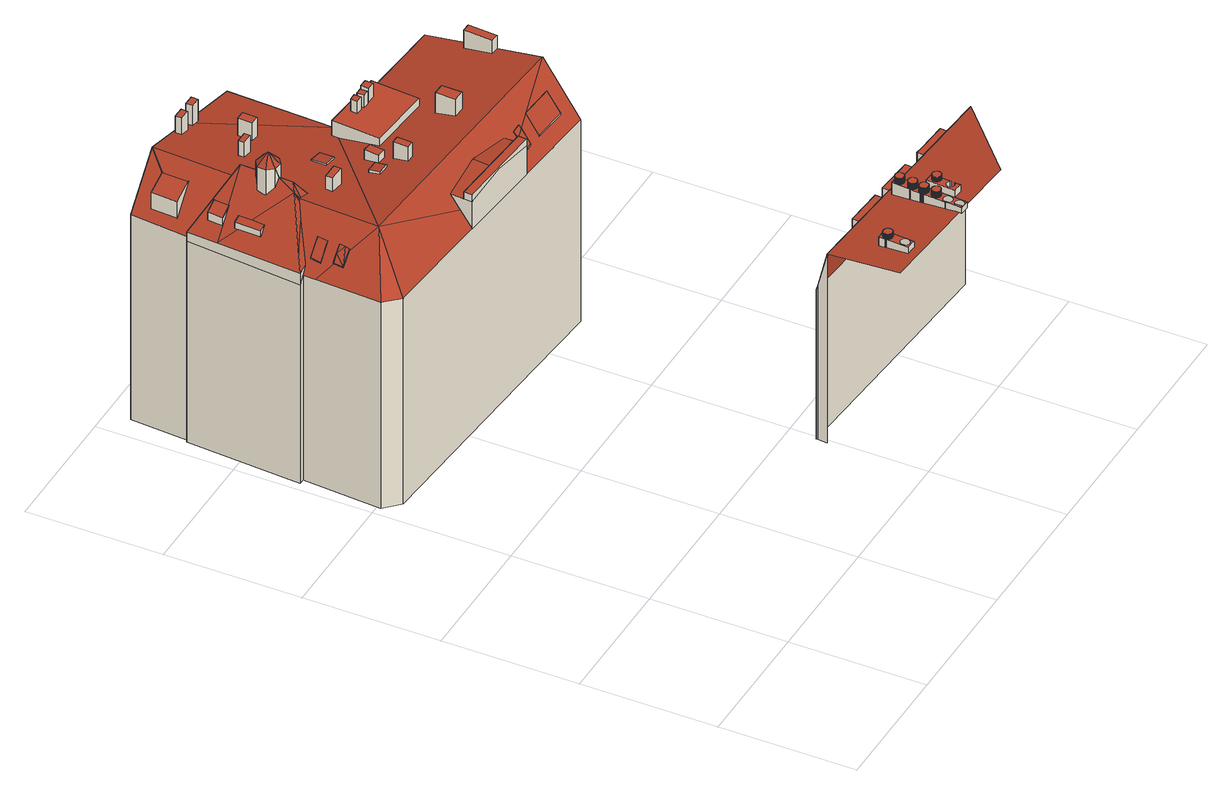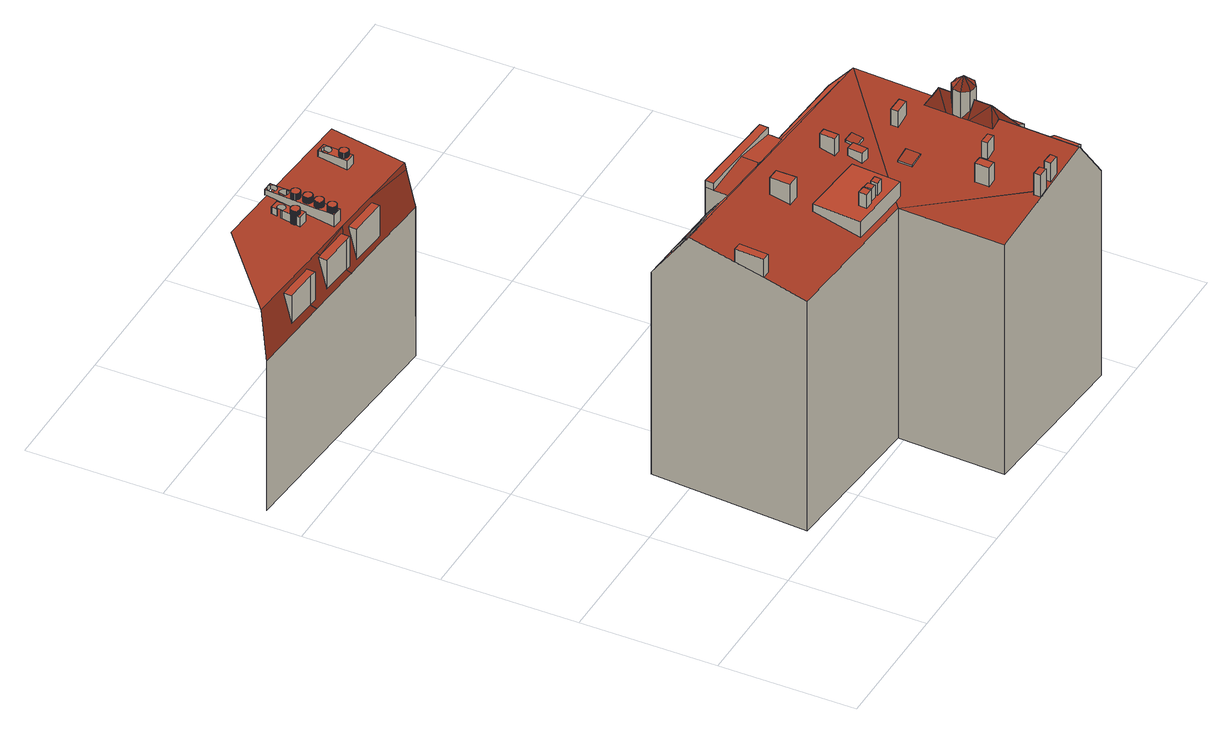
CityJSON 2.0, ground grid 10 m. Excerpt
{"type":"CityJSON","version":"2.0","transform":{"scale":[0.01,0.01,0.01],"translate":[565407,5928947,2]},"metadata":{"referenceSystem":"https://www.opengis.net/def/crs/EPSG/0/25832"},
"CityObjects":{
"building1":{"type":"Building","attributes":{"Grundfläche 2D":"354.424644","Grundhöhe NN":"2.998"},"children":["building1-1","building1-2","building1-3","building1-4","building1-5","building1-6","building1-7","building1-8","building1-9","building1-10","building1-11","building1-12"],"geometry":[{"type":"MultiSurface","lod":"3","boundaries":[[[0,1,2,3,4,5]],[[3,6,7,4]],[[1,8,2]],[[8,9,10,11,12,13,14,6,3,2]],[[15,16,10,9,8,1,17,18,19,20,21,22,23]],[[6,14,13,12,24,25,26,27,28,7]],[[10,16,29]],[[26,25,24,12,11,10,29,16,15,23,22,27],[30,31,30,25]]],"semantics":{"surfaces":[{"type":"WallSurface"},{"type":"RoofSurface"}],"values":[0,0,1,1,1,0,1,1]}}]},
"building1-1":{"type":"BuildingInstallation","parents":["building1"],"geometry":[{"type":"MultiSurface","lod":"3","boundaries":[[[32,33,34,35,36,37,38,39,40,41,42,43,44,45,46,47,48,49,50,51,52,53,54,55,56,57,58,59,60,61,62,63,64,65,66,67,68,69,70,71,72,73,74,75,76,77,78,79,80,81,82,83,84,85,86,87,88,89,90,91,92,93],[94,95,96,97,98,99,100,101,102,103,104,105,106,107,108,109,110,111,112,113,114,115,116,117,118,119,120,121,122,123,124,125,126,127,128,129,130,131,132,133,134,135,136,137,138,139,140,141,142,143,144]],[[145,146,147,58,57,56]],[[147,148,149,60,59,58]],[[60,149,150,47]],[[150,151,48,47]],[[151,152,49,48]],[[152,153,50,49]],[[153,154,155,52,51,50]],[[155,156,157,54,53,52]],[[157,158,145,56,55,54]]],"semantics":{"surfaces":[{"type":"RoofSurface"},{"type":"WallSurface"}],"values":[0,1,1,1,1,1,1,1,1,1]}}]},
"building1-2":{"type":"BuildingInstallation","parents":["building1"],"geometry":[{"type":"MultiSurface","lod":"3","boundaries":[[[159,160,161,162,163,164,165,166,167,168,169,170,171,172,173,174,175,176,177,178,179,180,181,182,183,184,185,186,187,188,189,190,191,192,193,194,195,196,197,198,199,200,201,202,203,204,205,206,207,208]],[[160,159,70,69]],[[161,160,69,68]],[[162,161,68,67]],[[163,162,67,66]],[[164,163,66,65]],[[165,164,65,64]],[[166,165,64,63]],[[167,166,63,62]],[[199,198,81,80]],[[200,199,80,79]],[[201,200,79,78]],[[202,201,78,77]],[[203,202,77,76]],[[204,203,76,75]],[[205,204,75,74]],[[206,205,74,73]],[[207,206,73,72]],[[208,207,72,71]],[[159,208,71,70]],[[168,167,62,61]],[[169,168,61,60]],[[60,47,170,169]],[[171,170,47,46]],[[172,171,46,45]],[[173,172,45,44]],[[174,173,44,43]],[[175,174,43,42]],[[176,175,42,41]],[[177,176,41,40]],[[178,177,40,39]],[[179,178,39,38]],[[180,179,38,37]],[[181,180,37,36]],[[182,181,36,35]],[[183,182,35,34]],[[184,183,34,33]],[[185,184,33,32]],[[186,185,32,93]],[[187,186,93,92]],[[188,187,92,91]],[[189,188,91,90]],[[190,189,90,89]],[[191,190,89,88]],[[192,191,88,87]],[[193,192,87,86]],[[194,193,86,85]],[[195,194,85,84]],[[196,195,84,83]],[[197,196,83,82]],[[198,197,82,81]]],"semantics":{"surfaces":[{"type":"RoofSurface"},{"type":"WallSurface"}],"values":[0,1,1,1,1,1,1,1,1,1,1,1,1,1,1,1,1,1,1,1,1,1,1,1,1,1,1,1,1,1,1,1,1,1,1,1,1,1,1,1,1,1,1,1,1,1,1,1,1,1,1]}}]},
"building1-3":{"type":"BuildingInstallation","parents":["building1"],"geometry":[{"type":"MultiSurface","lod":"3","boundaries":[[[209,210,211,212]],[[209,212,213]],[[214,215,210,209,213]],[[211,210,215]]],"semantics":{"surfaces":[{"type":"RoofSurface"},{"type":"WallSurface"}],"values":[0,1,1,1]}}]},
"building1-4":{"type":"BuildingInstallation","parents":["building1"],"geometry":[{"type":"MultiSurface","lod":"3","boundaries":[[[216,217,218,219,220,221,222,223,224,225,226,227,228,229,230,231,232,233,234,235,236,237,238,239,240,241,242,243,244,245,246,247,248,249,250,251,252,253,254,255,256,257,258,259,260,261,262,263,264,265,266]],[[248,247,267,268]],[[249,248,268,269]],[[250,249,269,270]],[[251,250,270,271]],[[252,251,271,272]],[[253,252,272,273]],[[220,219,274,275]],[[221,220,275,276]],[[222,221,276,277]],[[223,222,277,278]],[[224,223,278,279]],[[225,224,279,280]],[[226,225,280,281]],[[227,226,281,282]],[[266,265,283,284]],[[216,266,284,285]],[[217,216,285,286]],[[218,217,286,287]],[[219,218,287,274]],[[228,227,282,288]],[[229,228,288,289]],[[230,229,289,290]],[[231,230,290,291]],[[232,231,291,292]],[[233,232,292,293]],[[234,233,293,294]],[[235,234,294,295]],[[236,235,295,296]],[[237,236,296,297]],[[238,237,297,298]],[[239,238,298,299]],[[300,241,240,239,299,301]],[[242,241,300,302]],[[243,242,302,303]],[[244,243,303,304]],[[245,244,304,305]],[[246,245,305,306]],[[247,246,306,267]],[[254,253,273,307]],[[255,254,307,308]],[[256,255,308,309]],[[257,256,309,310]],[[258,257,310,311]],[[259,258,311,312]],[[260,259,312,313]],[[261,260,313,314]],[[262,261,314,315]],[[263,262,315,316]],[[264,263,316,317]],[[265,264,317,283]]],"semantics":{"surfaces":[{"type":"RoofSurface"},{"type":"WallSurface"}],"values":[0,1,1,1,1,1,1,1,1,1,1,1,1,1,1,1,1,1,1,1,1,1,1,1,1,1,1,1,1,1,1,1,1,1,1,1,1,1,1,1,1,1,1,1,1,1,1,1,1,1,1]}}]},
"building1-5":{"type":"BuildingInstallation","parents":["building1"],"geometry":[{"type":"MultiSurface","lod":"3","boundaries":[[[318,319,320,321,322,323,324,325,326,327,328,329,330,331,332,333,334,335,336,337,338,339,340,341,342,343,344,345,346,347,348,349,350,351,352,353,354,355,356,357,358,359,360,361,362,363,364,365,366,367,368,369,370,371,372,373,374,375,376,377,378,379,380,381,382,383,384,385,386,387,388,389,390,391,392],[393,394,395,396,397,398,399,400,401,402,403,404,405,406,407,408,409,410,411,412,413,414,415,416,417,418,419,420,421,422,423,424,425,426,427,428,429,430,431,432,433,434,435,436,437,438,439,440,441,442,443,444],[445,446,447,448,449,450,451,452,453,454,455,456,457,458,459,460,461,462,463,464,465,466,467,468,469,470,471,472,473,474,475,476,477,478,479,480,481,482,483,484,485,486,487,488,489,490,491,492,493,494,495,348],[300,301,299,298,297,296,295,294,293,292,291,290,289,288,282,281,280,279,278,277,276,275,274,287,286,285,284,283,317,316,315,314,313,312,311,310,309,308,307,273,272,271,270,269,268,267,306,305,304,303,302],[496,497,498,499,500,501,502,503,504,505,506,507,508,509,510,511,512,513,514,515,516,517,518,519,520,521,522,523,524,525,526,527,528,529,530,531,532,533,534,535,536,537,538,539,540,541,542,543,544,545,546],[547,548,549,550,551,552,553,554,555,556,557,558,559,560,561,562,563,564,565,566,567,568,569,570,571,572,573,574,575,576,577,578,579,580,581,582,583,584,585,586,587,588,589,590,591,592,593,594,595,596,597,598]],[[599,600,601,345,344,343]],[[601,602,346,345]],[[602,603,604,348,347,346]],[[604,605,349,348]],[[605,606,350,349]],[[606,607,608,352,351,350]],[[608,609,353,352]],[[609,610,354,353]],[[611,612,326,325]],[[612,613,327,326]],[[613,614,615,329,328,327]],[[615,616,330,329]],[[616,617,618,619,18,620,335,334,333,332,331,330]],[[621,622,338,337,336,335,620,623]],[[624,625,342,341,340,339,338,622,20,626]],[[599,343,342,625]]],"semantics":{"surfaces":[{"type":"RoofSurface"},{"type":"WallSurface"}],"values":[0,1,1,1,1,1,1,1,1,1,1,1,1,1,1,1,1]}}]},
"building1-6":{"type":"BuildingInstallation","parents":["building1"],"geometry":[{"type":"MultiSurface","lod":"3","boundaries":[[[627,628,629,630,631,632,633,634,635,636,637,638,639,640,641,642,643,644,645,646,647,648,649,650,651,652,653,654,655,656,657,658,659,660,661,662,663,664,665,666,667,668,669,670,671,672,673,674,675,676,677]],[[628,627,362,361]],[[629,628,361,360]],[[674,673,367,366]],[[675,674,366,365]],[[676,675,365,364]],[[677,676,364,363]],[[627,677,363,362]],[[630,629,360,359]],[[631,630,359,358]],[[632,631,358,357]],[[633,632,357,356]],[[634,633,356,355]],[[635,634,355,354]],[[635,354,610,678,636]],[[636,678,679,637]],[[637,679,680,638]],[[638,680,681,639]],[[640,639,681,611,325]],[[641,640,325,324]],[[642,641,324,323]],[[643,642,323,322]],[[644,643,322,321]],[[645,644,321,320]],[[646,645,320,319]],[[647,646,319,318]],[[648,647,318,392]],[[649,648,392,391]],[[650,649,391,390]],[[651,650,390,389]],[[652,651,389,388]],[[653,652,388,387]],[[654,653,387,386]],[[655,654,386,385]],[[656,655,385,384]],[[657,656,384,383]],[[658,657,383,382]],[[659,658,382,381]],[[660,659,381,380]],[[661,660,380,379]],[[662,661,379,378]],[[663,662,378,377]],[[664,663,377,376]],[[665,664,376,375]],[[665,375,374]],[[665,374,666]],[[667,666,374,373]],[[668,667,373,372]],[[669,668,372,371]],[[670,669,371,370]],[[671,670,370,369]],[[672,671,369,368]],[[673,672,368,367]]],"semantics":{"surfaces":[{"type":"RoofSurface"},{"type":"WallSurface"}],"values":[0,1,1,1,1,1,1,1,1,1,1,1,1,1,1,1,1,1,1,1,1,1,1,1,1,1,1,1,1,1,1,1,1,1,1,1,1,1,1,1,1,1,1,1,1,1,1,1,1,1,1,1,1]}}]},
"building1-7":{"type":"BuildingInstallation","parents":["building1"],"geometry":[{"type":"MultiSurface","lod":"3","boundaries":[[[682,683,684,685,686,687,688,689,690,691,692,693,694,695,696,697,698,699,700,701,702,703,704,705,706,707,708,709,710,711,712,713,714,715,716,717,718,719,720,721,722,723,724,725,726,727,728,729,730,731,732]],[[716,715,480,479]],[[717,716,479,478]],[[718,717,478,477]],[[719,718,477,476]],[[720,719,476,475]],[[721,720,475,474]],[[689,688,456,455]],[[690,689,455,454]],[[691,690,454,453]],[[692,691,453,452]],[[693,692,452,451]],[[694,693,451,450]],[[695,694,450,449]],[[696,695,449,448]],[[684,683,461,460]],[[685,684,460,459]],[[686,685,459,458]],[[687,686,458,457]],[[688,687,457,456]],[[446,697,696,448,447]],[[698,697,446,445]],[[699,698,445,348]],[[700,699,348,495]],[[701,700,495,494]],[[702,701,494,493]],[[703,702,493,492]],[[704,703,492,491]],[[705,704,491,490]],[[706,705,490,489]],[[707,706,489,488]],[[708,707,488,487]],[[709,708,487,486]],[[710,709,486,485]],[[711,710,485,484]],[[712,711,484,483]],[[713,712,483,482]],[[714,713,482,481]],[[715,714,481,480]],[[722,721,474,473]],[[723,722,473,472]],[[724,723,472,471]],[[725,724,471,470]],[[726,725,470,469]],[[727,726,469,468]],[[728,727,468,467]],[[729,728,467,466]],[[730,729,466,465]],[[731,730,465,464]],[[732,731,464,463]],[[682,732,463,462]],[[683,682,462,461]]],"semantics":{"surfaces":[{"type":"RoofSurface"},{"type":"WallSurface"}],"values":[0,1,1,1,1,1,1,1,1,1,1,1,1,1,1,1,1,1,1,1,1,1,1,1,1,1,1,1,1,1,1,1,1,1,1,1,1,1,1,1,1,1,1,1,1,1,1,1,1,1,1,1]}}]},
"building1-8":{"type":"BuildingInstallation","parents":["building1"],"geometry":[{"type":"MultiSurface","lod":"3","boundaries":[[[733,734,735,736,737,738,739,740,741,742,743,744,745,746,747,748,749,750,751,752,753,754,755,756,757,758,759,760,761,762,763,764,765,766,767,768,769,770,771,772,773,774,775,776,777,778,779,780,781,782,783]],[[740,739,579,578]],[[741,740,578,577]],[[742,741,577,576]],[[743,742,576,575]],[[744,743,575,574]],[[745,744,574,573]],[[746,745,573,572]],[[747,746,572,571]],[[735,734,584,583]],[[736,735,583,582]],[[737,736,582,581]],[[738,737,581,580]],[[739,738,580,579]],[[748,747,571,570]],[[749,748,570,569]],[[750,749,569,568]],[[751,750,568,567]],[[752,751,567,566]],[[753,752,566,565]],[[754,753,565,564]],[[755,754,564,563]],[[756,755,563,562]],[[757,756,562,561]],[[758,757,561,560]],[[759,758,560,559]],[[760,759,559,558]],[[761,760,558,557]],[[762,761,557,556]],[[763,762,556,555]],[[764,763,555,554]],[[765,764,554,553]],[[766,765,553,552]],[[767,766,552,551]],[[768,767,551,550]],[[769,768,550,549]],[[770,769,549,548]],[[771,770,548,547]],[[772,771,547,598]],[[773,772,598,597]],[[774,773,597,596]],[[596,595,774]],[[775,774,595,594]],[[776,775,594,593]],[[777,776,593,592]],[[778,777,592,591]],[[779,778,591,590]],[[780,779,590,589]],[[781,780,589,588]],[[782,781,588,587]],[[783,782,587,586]],[[733,783,586,585]],[[734,733,585,584]]],"semantics":{"surfaces":[{"type":"RoofSurface"},{"type":"WallSurface"}],"values":[0,1,1,1,1,1,1,1,1,1,1,1,1,1,1,1,1,1,1,1,1,1,1,1,1,1,1,1,1,1,1,1,1,1,1,1,1,1,1,1,1,1,1,1,1,1,1,1,1,1,1,1,1]}}]},
"building1-9":{"type":"BuildingInstallation","parents":["building1"],"geometry":[{"type":"MultiSurface","lod":"3","boundaries":[[[784,785,786,787,788,789,790,791,792,793,794,795,796,797,798,799,800,801,802,803,804,805,806,807,808,809,810,811,812,813,814,815,816,817,818,819,820,821,822,823,824,825,826,827,828,829,830,831,832,833,834,835,836,837,838,839,840,841,842,843,844,845,846,847,848,849,850,851,852,853,854,855,856,857,858,859,860,861,862,863,864,865,866,867,868,869,870,871,872,873,874,875,876,877,878,879,880,881,882,883]],[[884,885,886,830,829,828]],[[886,887,888,832,831,830]],[[888,889,833,832]],[[889,890,834,833]],[[834,890,891,892]],[[893,894,895,878]],[[895,896,897,880,879,878]],[[897,898,881,880]],[[899,900,824,823]],[[900,901,825,824]],[[901,902,826,825]],[[902,903,884,828,827,826]]],"semantics":{"surfaces":[{"type":"RoofSurface"},{"type":"WallSurface"}],"values":[0,1,1,1,1,1,1,1,1,1,1,1,1]}}]},
"building1-10":{"type":"BuildingInstallation","parents":["building1"],"geometry":[{"type":"MultiSurface","lod":"3","boundaries":[[[904,905,906,907,908,909,910,911,912,913,914,915,916,917,918,919,920,921,922,923,924,925,926,927,928,929,930,931,932,933,934,935,936,937,938,939,940,941,942,943,944,945,946,947,948,949,950,951,952,953,954,955,956]],[[905,904,814,813]],[[906,905,813,812]],[[907,906,812,811]],[[908,907,811,810]],[[909,908,810,809]],[[910,909,809,808]],[[911,910,808,807]],[[912,911,807,806]],[[913,912,806,805]],[[953,952,819,818]],[[954,953,818,817]],[[955,954,817,816]],[[956,955,816,815]],[[904,956,815,814]],[[914,913,805,804]],[[915,914,804,803]],[[915,803,802,916]],[[917,916,802,801]],[[918,917,801,800]],[[919,918,800,799]],[[920,919,799,798]],[[921,920,798,797]],[[922,921,797,796]],[[794,924,923,922,796,795]],[[925,924,794,793]],[[926,925,793,792]],[[927,926,792,791]],[[928,927,791,790]],[[929,928,790,789]],[[930,929,789,788]],[[931,930,788,787]],[[932,931,787,786]],[[933,932,786,785]],[[934,933,785,784]],[[935,934,784,883]],[[936,935,883,882]],[[937,936,882,881]],[[957,938,937,881,898]],[[957,958,939,938]],[[958,959,940,939]],[[959,960,941,940]],[[960,961,942,941]],[[961,962,943,942]],[[944,943,962,963]],[[963,964,945,944]],[[964,965,946,945]],[[965,966,947,946]],[[899,823,948,947,966]],[[949,948,823,822]],[[950,949,822,821]],[[951,950,821,820]],[[952,951,820,819]]],"semantics":{"surfaces":[{"type":"RoofSurface"},{"type":"WallSurface"}],"values":[0,1,1,1,1,1,1,1,1,1,1,1,1,1,1,1,1,1,1,1,1,1,1,1,1,1,1,1,1,1,1,1,1,1,1,1,1,1,1,1,1,1,1,1,1,1,1,1,1,1,1,1,1]}}]},
"building1-11":{"type":"BuildingInstallation","parents":["building1"],"geometry":[{"type":"MultiSurface","lod":"3","boundaries":[[[967,968,969,970,971,29]],[[967,972,968]],[[969,968,972,11]],[[970,969,11,973]],[[970,973,971]]],"semantics":{"surfaces":[{"type":"RoofSurface"},{"type":"WallSurface"}],"values":[0,1,1,1,1]}}]},
"building1-12":{"type":"BuildingInstallation","parents":["building1"],"geometry":[{"type":"MultiSurface","lod":"3","boundaries":[[[974,975,976,977,31,978]],[[975,974,979]],[[976,975,979,30]],[[30,980,977,976]],[[31,977,980]]],"semantics":{"surfaces":[{"type":"RoofSurface"},{"type":"WallSurface"}],"values":[0,1,1,1,1]}}]},
"building2":{"type":"Building","attributes":{"Grundfläche 2D":"372.075681","Grundhöhe NN":"2.987"},"children":["building2-1","building2-2","building2-3","building2-4","building2-5","building2-6","building2-7","building2-8","building2-9","building2-10","building2-11","building2-12","building2-13","building2-14","building2-15","building2-16","building2-17","building2-18","building2-19","building2-20","building2-21","building2-22","building2-23"],"geometry":[{"type":"MultiSurface","lod":"3","boundaries":[[[981,982,983,984,985,986,987,988,989,990]],[[991,992,993,994,981,995]],[[981,994,982]],[[996,997,998,999,1000,1001,1002,981,990,989,988,1003,1004]],[[1005,1006,1007,1008,1003,1009,1010,1011]],[[1012,1013,1014,1015,1016,1017,981,1002,1018,1004,1003,1008,1019,1020,1021,1022,1005,1011,1023,1024,1025]],[[1011,1026,1027,1023]],[[1028,1029,1030,1010,1009]],[[1031,1032,1011]],[[1011,1032,1033,1034]],[[1011,1010,1030,1031]],[[1026,1035,1036,1037,1038]],[[1011,1034,1035,1026]],[[1038,1037,1039,1026]],[[1040,1027,1026,1039,1041,1042,1043,1044]],[[1045,1046,1047,1048,1049,1017,1016]],[[1050,995,981]],[[1017,1049,1050,981]],[[1051,1052,1053,1054,1055,1056,1057]],[[1058,1059,1060,1054,1053,1061,1062]],[[1063,1064,1065,1066,1067,1068],[1069,1070,1071,1072,1073],[1074,1075,1076,1077],[1078,1079,1080,1081,1082,1083,1084]],[[1085,1086,1087,1088,1089,1090,1091,1092,1093,1094,1095,1096,1097,1098]],[[1097,1099,1100,1101,1102]],[[1100,1103,1104,1105,1097,1102,1101]],[[993,991,995,1050,1049,1048,1042,1041,1039,1037,1036,1034,1033,1032,1092,1091,1106,1098,1097,1105,1104,1103,1107,982]],[[993,1108,991]],[[1036,1035,1034]],[[1109,1110,1111,1112,1113,1093,1114]],[[1062,1061,1052,1051,1110,1109,1114,1093,1092,1115]],[[1116,1117,1115,1092]],[[982,994,993]],[[1118,987,986,985,984,983,982,1107,1119,1120],[1121,1122,1123,1107]],[[1121,1107,1123,1122]],[[1029,1028,1124,1125,1126,1127,1128,1129,1092,1032,1031,1030]],[[1129,1128,1127,1130,1092]],[[1116,1092,1130]],[[988,1131,1124,1009,1003]],[[1124,1028,1009]],[[992,991,1108]],[[993,992,1108]],[[1118,1131,988,987]],[[1051,1057,1056,1132,1112,1111,1110]],[[1061,1053,1052]],[[1058,1062,1115,1117,1133,1059]],[[1132,1134,1133,1117,1135,1112]],[[1091,1090,1067,1066,1106]],[[1090,1089,1068,1067]],[[1087,1063,1068,1089,1088]],[[1064,1063,1087,1086,1085,1098,1106,1066,1065]],[[1096,1095,1094,1093,1113,1136,1137]],[[1097,1096,1137,1138]],[[1099,1097,1138,1139]],[[1140,1141,1119,1107,1103,1100,1099,1139,1142]],[[1143,1118,1120,1119,1141,1144]],[[1131,1118,1143,1145]],[[1124,1131,1145,1146]],[[1125,1124,1146,1147]],[[1130,1127,1126,1125,1147,1148]],[[1116,1130,1148,1149]],[[1136,1113,1112,1135,1117,1116,1149,1150]],[[1143,1144,1141,1140,1142,1139,1138,1137,1136,1150,1149,1148,1147,1146,1145]]],"semantics":{"surfaces":[{"type":"RoofSurface"},{"type":"WallSurface"},{"type":"GroundSurface"}],"values":[0,0,0,0,0,0,0,0,0,0,0,0,0,0,0,0,0,0,0,0,0,0,0,0,0,0,0,0,0,0,0,0,0,0,0,0,1,1,1,1,1,1,1,1,1,1,1,1,1,1,1,1,1,1,1,1,1,1,1,1,2]}}]},
"building2-1":{"type":"BuildingInstallation","parents":["building2"],"geometry":[{"type":"MultiSurface","lod":"3","boundaries":[[[1151,1152,1153,1154]],[[1154,1153,1155,1156]],[[1151,1154,1156,1157]],[[1152,1151,1157,1158]],[[1153,1152,1158,1155]]],"semantics":{"surfaces":[{"type":"RoofSurface"},{"type":"WallSurface"}],"values":[0,1,1,1,1]}}]},
"building2-2":{"type":"BuildingInstallation","parents":["building2"],"geometry":[{"type":"MultiSurface","lod":"3","boundaries":[[[1018,1002,1001,1000,999,1159,1160]],[[999,998,1159]],[[996,1160,1159,998,997]],[[996,1004,1160]],[[1004,1018,1160]]],"semantics":{"surfaces":[{"type":"RoofSurface"},{"type":"WallSurface"}],"values":[0,1,1,1,1]}}]},
"building2-3":{"type":"BuildingInstallation","parents":["building2"],"geometry":[{"type":"MultiSurface","lod":"3","boundaries":[[[1161,1162,1163,1164,1165]],[[1166,1167,1162,1161,1165]],[[1164,1163,1168,1169,1165]],[[1170,1171,1172,1165,1169,1168]],[[1171,1173,1165,1172]],[[1173,1174,1175,1165]],[[1176,1177,1178,1165,1175,1174]],[[1178,1177,1179,1180,1167,1166,1165]],[[1025,1163,1162,1013,1012]],[[1168,1163,1025,1024]],[[1168,1024,1023]],[[1168,1023,1027]],[[1171,1170,1168,1027,1040]],[[1043,1173,1171,1040,1044]],[[1181,1174,1173,1043,1042]],[[1047,1177,1176,1174,1181,1048]],[[1045,1016,1015,1014,1167,1180,1179,1177,1047,1046]],[[1162,1167,1014,1013]]],"semantics":{"surfaces":[{"type":"RoofSurface"},{"type":"WallSurface"}],"values":[0,0,0,0,0,0,0,0,1,1,1,1,1,1,1,1,1,1]}}]},
"building2-4":{"type":"BuildingInstallation","parents":["building2"],"geometry":[{"type":"MultiSurface","lod":"3","boundaries":[[[1182,1183,1184,1185]],[[1186,1182,1187]],[[1188,1182,1186]],[[1183,1182,1188]],[[1189,1190,1183,1188,1191]],[[1192,1193,1187,1182,1185,1184,1194,1195]],[[1196,1189,1191,1188,1197,1129]],[[1198,1194,1184,1183,1190,1189,1196,1199]],[[1197,1188,1186,1187,1193,1128]]],"semantics":{"surfaces":[{"type":"RoofSurface"},{"type":"WallSurface"}],"values":[0,0,0,0,0,1,1,1,1]}}]},
"building2-5":{"type":"BuildingInstallation","parents":["building2"],"geometry":[{"type":"MultiSurface","lod":"3","boundaries":[[[1200,1201,1202,1203]],[[1203,1202,1204,1205]],[[1200,1203,1205,1206]],[[1201,1200,1206,1207]],[[1202,1201,1207,1204]]],"semantics":{"surfaces":[{"type":"RoofSurface"},{"type":"WallSurface"}],"values":[0,1,1,1,1]}}]},
"building2-6":{"type":"BuildingInstallation","parents":["building2"],"geometry":[{"type":"MultiSurface","lod":"3","boundaries":[[[1208,1209,1210,1211,1212,1213]],[[1214,1215,1216]],[[1208,1214,1209]],[[1214,1216,1209]],[[1211,1210,1217,1218]],[[1213,1212,1211,1218,1122]],[[1121,1216,1215]],[[1121,1123,1209,1216]],[[1210,1209,1123,1217]]],"semantics":{"surfaces":[{"type":"RoofSurface"},{"type":"WallSurface"}],"values":[0,0,0,0,1,1,1,1,1]}}]},
"building2-7":{"type":"BuildingInstallation","parents":["building2"],"geometry":[{"type":"MultiSurface","lod":"3","boundaries":[[[1022,1021,1219,1220,1006,1005]],[[1007,1220,1219,1019,1008]],[[1007,1006,1220]],[[1219,1021,1020,1019]]],"semantics":{"surfaces":[{"type":"RoofSurface"},{"type":"WallSurface"}],"values":[0,1,1,1]}}]},
"building2-8":{"type":"BuildingInstallation","parents":["building2"],"geometry":[{"type":"MultiSurface","lod":"3","boundaries":[[[1221,1222,1223,1224]],[[1224,1223,1225,1226]],[[1221,1224,1226,1227]],[[1222,1221,1227,1228]],[[1223,1222,1228,1225]]],"semantics":{"surfaces":[{"type":"RoofSurface"},{"type":"WallSurface"}],"values":[0,1,1,1,1]}}]},
"building2-9":{"type":"BuildingInstallation","parents":["building2"],"geometry":[{"type":"MultiSurface","lod":"3","boundaries":[[[1229,1230,1231,1232]],[[1233,1234,1230,1229]],[[1234,1235,1231,1230]],[[1236,1232,1231,1235]],[[1236,1233,1229,1232]]],"semantics":{"surfaces":[{"type":"RoofSurface"},{"type":"WallSurface"}],"values":[0,1,1,1,1]}}]},
"building2-10":{"type":"BuildingInstallation","parents":["building2"],"geometry":[{"type":"MultiSurface","lod":"3","boundaries":[[[1237,1238,1239,1240]],[[1240,1239,1241,1242]],[[1237,1240,1242,1243]],[[1238,1237,1243,1244]],[[1239,1238,1244,1241]]],"semantics":{"surfaces":[{"type":"RoofSurface"},{"type":"WallSurface"}],"values":[0,1,1,1,1]}}]},
"building2-11":{"type":"BuildingInstallation","parents":["building2"],"geometry":[{"type":"MultiSurface","lod":"3","boundaries":[[[1245,1246,1247,1248]],[[1248,1247,1249,1250]],[[1245,1248,1250,1251]],[[1246,1245,1251,1252]],[[1247,1246,1252,1249]]],"semantics":{"surfaces":[{"type":"RoofSurface"},{"type":"WallSurface"}],"values":[0,1,1,1,1]}}]},
"building2-12":{"type":"BuildingInstallation","parents":["building2"],"geometry":[{"type":"MultiSurface","lod":"3","boundaries":[[[1253,1254,1255,1256,1257,1258,1259]],[[1078,1084,1257,1256,1255,1254,1080,1079]],[[1258,1257,1084,1083]],[[1259,1258,1083,1082]],[[1253,1259,1082,1081]],[[1254,1253,1081,1080]]],"semantics":{"surfaces":[{"type":"RoofSurface"},{"type":"WallSurface"}],"values":[0,1,1,1,1,1]}}]},
"building2-13":{"type":"BuildingInstallation","parents":["building2"],"geometry":[{"type":"MultiSurface","lod":"3","boundaries":[[[1260,1261,1262,1263]],[[1132,1056,1260,1263]],[[1054,1060,1059,1261,1260,1056,1055]],[[1059,1133,1262,1261]],[[1262,1133,1134,1132,1263]]],"semantics":{"surfaces":[{"type":"RoofSurface"},{"type":"WallSurface"}],"values":[0,1,1,1,1]}}]},
"building2-14":{"type":"BuildingInstallation","parents":["building2"],"geometry":[{"type":"MultiSurface","lod":"3","boundaries":[[[1264,1265,1266,1267,1268,1269,1270,1271,1272]],[[1268,1267,1273,1274]],[[1104,1275,1271,1270,1269,1268,1274,1101]],[[1272,1271,1275,1276]],[[1105,1102,1273,1267,1266,1265,1264,1272,1276,1277]]],"semantics":{"surfaces":[{"type":"RoofSurface"},{"type":"WallSurface"}],"values":[0,1,1,1,1]}}]},
"building2-15":{"type":"BuildingInstallation","parents":["building2"],"geometry":[{"type":"MultiSurface","lod":"3","boundaries":[[[1278,1279,1280,1281]],[[1281,1280,1282,1283]],[[1278,1281,1283,1284]],[[1279,1278,1284,1285]],[[1280,1279,1285,1282]]],"semantics":{"surfaces":[{"type":"RoofSurface"},{"type":"WallSurface"}],"values":[0,1,1,1,1]}}]},
"building2-16":{"type":"BuildingInstallation","parents":["building2"],"geometry":[{"type":"MultiSurface","lod":"3","boundaries":[[[1286,1287,1288,1289,1290]],[[1291,1292,1293,1288,1287,1286]],[[1289,1288,1293,1294]],[[1294,1295,1290,1289]],[[1286,1290,1295,1291]]],"semantics":{"surfaces":[{"type":"RoofSurface"},{"type":"WallSurface"}],"values":[0,1,1,1,1]}}]},
"building2-17":{"type":"BuildingInstallation","parents":["building2"],"geometry":[{"type":"MultiSurface","lod":"3","boundaries":[[[1296,1297,1298,1299]],[[1299,1298,1300,1301]],[[1301,1302,1296,1299]],[[1297,1296,1302,1303]],[[1298,1297,1303,1300]]],"semantics":{"surfaces":[{"type":"RoofSurface"},{"type":"WallSurface"}],"values":[0,1,1,1,1]}}]},
"building2-18":{"type":"BuildingInstallation","parents":["building2"],"geometry":[{"type":"MultiSurface","lod":"3","boundaries":[[[1304,1305,1306,1307,1308]],[[1071,1306,1305,1304,1073,1072]],[[1307,1306,1071,1070]],[[1308,1307,1070,1069]],[[1304,1308,1069,1073]]],"semantics":{"surfaces":[{"type":"RoofSurface"},{"type":"WallSurface"}],"values":[0,1,1,1,1]}}]},
"building2-19":{"type":"BuildingInstallation","parents":["building2"],"geometry":[{"type":"MultiSurface","lod":"3","boundaries":[[[1309,1310,1311,1312]],[[1312,1311,1313,1314]],[[1309,1312,1314,1315]],[[1310,1309,1315,1316]],[[1311,1310,1316,1313]]],"semantics":{"surfaces":[{"type":"RoofSurface"},{"type":"WallSurface"}],"values":[0,1,1,1,1]}}]},
"building2-20":{"type":"BuildingInstallation","parents":["building2"],"geometry":[{"type":"MultiSurface","lod":"3","boundaries":[[[1317,1318,1319,1320]],[[1319,1318,1321,1322]],[[1317,1320,1323,1324]],[[1320,1319,1322,1323]],[[1318,1317,1324,1321]]],"semantics":{"surfaces":[{"type":"RoofSurface"},{"type":"WallSurface"}],"values":[0,1,1,1,1]}}]},
"building2-21":{"type":"BuildingInstallation","parents":["building2"],"geometry":[{"type":"MultiSurface","lod":"3","boundaries":[[[1325,1326,1327,1328]],[[1329,1325,1328,1330]],[[1331,1332,1327,1326]],[[1333,1114,1331,1326,1325,1329]],[[1329,1330,1334,1333]],[[1332,1109,1334,1330,1328,1327]]],"semantics":{"surfaces":[{"type":"RoofSurface"},{"type":"WallSurface"}],"values":[0,0,1,1,1,1]}}]},
"building2-22":{"type":"BuildingInstallation","parents":["building2"],"geometry":[{"type":"MultiSurface","lod":"3","boundaries":[[[1335,1336,1337,1338]],[[1336,1335,1076,1075]],[[1337,1336,1075,1074]],[[1338,1337,1074,1077]],[[1335,1338,1077,1076]]],"semantics":{"surfaces":[{"type":"RoofSurface"},{"type":"WallSurface"}],"values":[0,1,1,1,1]}}]},
"building2-23":{"type":"BuildingInstallation","parents":["building2"],"geometry":[{"type":"MultiSurface","lod":"3","boundaries":[[[1339,1340,1341,1342]],[[1095,1343,1342,1341]],[[1339,1342,1343,1344]],[[1344,1094,1340,1339]],[[1094,1095,1341,1340]]],"semantics":{"surfaces":[{"type":"RoofSurface"},{"type":"WallSurface"}],"values":[0,1,1,1,1]}}]}
},
"vertices":[
[1977,718,100],[1977,718,1642],[1978,729,1594],[1982,786,1367],[1982,786,100],[1978,729,100],[1983,799,1315],[1983,799,100],[2407,687,1642],[2698,666,1642],[2749,662,1642],[2835,729,1367],[2790,746,1315],[2704,751,1315],[2413,770,1315],[3216,629,1642],[3073,639,1642],[1942,175,1702],[2680,122,1702],[2707,120,1702],[2753,117,1702],[3198,86,1702],[3771,589,1642],[3509,608,1642],[3079,726,1315],[3222,717,1315],[3516,698,1315],[3863,675,1315],[3863,675,100],[3045,650,1610],[3278,696,1378],[3217,638,1610],
[2210,362,1744],[2206,361,1744],[2202,360,1744],[2198,360,1744],[2194,361,1744],[2190,362,1744],[2186,363,1744],[2183,365,1744],[2180,368,1744],[2177,371,1744],[2174,374,1744],[2172,377,1744],[2170,381,1744],[2169,385,1744],[2168,389,1744],[2168,393,1744],[2168,392,1744],[2166,389,1744],[2155,225,1744],[2214,221,1744],[2230,220,1744],[2240,380,1744],[2244,439,1744],[2228,441,1744],[2170,444,1744],[2168,423,1744],[2167,401,1744],[2167,400,1744],[2168,397,1744],[2169,401,1744],[2170,404,1744],[2172,408,1744],[2174,412,1744],[2177,415,1744],[2180,417,1744],[2183,420,1744],[2187,422,1744],[2190,423,1744],[2194,424,1744],[2198,425,1744],[2202,425,1744],[2206,424,1744],[2210,423,1744],[2214,421,1744],[2218,419,1744],[2221,417,1744],[2224,414,1744],[2226,411,1744],[2229,408,1744],[2230,404,1744],[2231,400,1744],[2232,396,1744],[2232,392,1744],[2232,388,1744],[2231,384,1744],[2230,380,1744],[2228,377,1744],[2226,373,1744],[2223,370,1744],[2220,367,1744],[2217,365,1744],[2214,363,1744],[2218,292,1744],[2221,289,1744],[2224,286,1744],[2226,283,1744],[2228,279,1744],[2229,275,1744],[2229,271,1744],[2230,267,1744],[2229,263,1744],[2229,259,1744],[2227,255,1744],[2226,251,1744],[2223,248,1744],[2221,245,1744],[2218,242,1744],[2215,240,1744],[2211,238,1744],[2207,237,1744],[2203,236,1744],[2199,235,1744],[2195,235,1744],[2191,236,1744],[2187,237,1744],[2183,238,1744],[2180,240,1744],[2177,242,1744],[2174,245,1744],[2171,249,1744],[2169,252,1744],[2167,256,1744],[2166,259,1744],[2166,263,1744],[2165,267,1744],[2166,271,1744],[2166,275,1744],[2168,279,1744],[2169,283,1744],[2172,286,1744],[2174,289,1744],[2177,292,1744],[2180,295,1744],[2184,296,1744],[2188,298,1744],[2192,299,1744],[2194,299,1744],[2196,299,1744],[2200,299,1744],[2204,299,1744],[2208,298,1744],[2211,296,1744],[2215,294,1744],[2170,444,1671],[2168,423,1674],[2167,401,1676],[2167,400,1676],[2168,397,1676],[2168,393,1677],[2168,392,1677],[2166,389,1677],[2155,225,1695],[2214,221,1695],[2230,220,1695],[2240,380,1678],[2244,439,1671],[2228,441,1671],
[2194,424,1785],[2190,423,1785],[2187,422,1785],[2183,420,1785],[2180,417,1785],[2177,415,1785],[2174,412,1785],[2172,408,1785],[2170,404,1785],[2169,401,1785],[2168,397,1785],[2168,393,1785],[2168,389,1785],[2169,385,1785],[2170,381,1785],[2172,377,1785],[2174,374,1785],[2177,371,1785],[2179,368,1785],[2183,365,1785],[2186,363,1785],[2190,362,1785],[2194,361,1785],[2198,360,1785],[2202,360,1785],[2206,361,1785],[2210,362,1785],[2214,363,1785],[2217,365,1785],[2220,367,1785],[2223,370,1785],[2226,373,1785],[2228,377,1785],[2230,380,1785],[2231,384,1785],[2232,388,1785],[2232,392,1785],[2232,396,1785],[2231,400,1785],[2230,404,1785],[2229,408,1785],[2226,411,1785],[2224,414,1785],[2221,417,1785],[2218,419,1785],[2214,421,1785],[2210,423,1785],[2206,424,1785],[2202,425,1785],[2198,425,1785],
[2703,738,1610],[2412,759,1610],[2407,695,1610],[2699,675,1610],[2703,738,1367],[2453,756,1362],[2412,759,1361],
[2736,343,1792],[2732,343,1792],[2728,343,1792],[2723,343,1792],[2720,342,1792],[2716,340,1792],[2712,338,1792],[2709,336,1792],[2706,333,1792],[2703,330,1792],[2701,327,1792],[2699,323,1792],[2698,319,1792],[2697,315,1792],[2697,311,1792],[2697,307,1792],[2698,303,1792],[2699,299,1792],[2701,296,1792],[2703,292,1792],[2706,289,1792],[2709,286,1792],[2712,284,1792],[2715,282,1792],[2717,281,1792],[2719,280,1792],[2723,279,1792],[2727,279,1792],[2731,279,1792],[2735,279,1792],[2739,280,1792],[2743,282,1792],[2746,284,1792],[2750,286,1792],[2753,289,1792],[2755,292,1792],[2757,295,1792],[2759,299,1792],[2760,303,1792],[2761,307,1792],[2761,311,1792],[2761,315,1792],[2761,319,1792],[2759,323,1792],[2758,326,1792],[2756,330,1792],[2753,333,1792],[2750,336,1792],[2747,338,1792],[2743,340,1792],[2740,342,1792],[2743,282,1744],[2746,284,1744],[2750,286,1744],[2753,289,1744],[2755,292,1744],[2757,295,1744],[2759,299,1744],[2723,343,1744],[2720,342,1744],[2716,340,1744],[2712,338,1744],[2709,336,1744],[2706,333,1744],[2703,330,1744],[2701,327,1744],[2699,323,1744],[2743,340,1744],[2740,342,1744],[2736,343,1744],[2732,343,1744],[2728,343,1744],[2698,319,1744],[2697,315,1744],[2697,311,1744],[2697,307,1744],[2698,303,1744],[2699,299,1744],[2701,296,1744],[2703,292,1744],[2706,289,1744],[2709,286,1744],[2712,284,1744],[2715,282,1744],[2719,280,1744],[2717,281,1744],[2723,279,1744],[2727,279,1744],[2731,279,1744],[2735,279,1744],[2739,280,1744],[2760,303,1744],[2761,307,1744],[2761,311,1744],[2761,315,1744],[2761,319,1744],[2759,323,1744],[2758,326,1744],[2756,330,1744],[2753,333,1744],[2750,336,1744],[2747,338,1744],
[2716,371,1744],[2712,373,1744],[2709,376,1744],[2706,379,1744],[2703,382,1744],[2701,385,1744],[2699,389,1744],[2698,393,1744],[2698,391,1744],[2697,389,1744],[2697,376,1744],[2687,228,1744],[2687,227,1744],[2686,224,1744],[2685,205,1744],[2682,153,1744],[2680,122,1744],[2679,104,1744],[2685,103,1744],[2736,100,1744],[2752,99,1744],[2753,117,1744],[2777,482,1744],[2784,581,1744],[2786,620,1744],[2713,625,1744],[2706,518,1744],[2704,495,1744],[2704,491,1744],[2705,489,1744],[2706,487,1744],[2705,484,1744],[2704,483,1744],[2702,459,1744],[2699,416,1744],[2699,415,1744],[2700,412,1744],[2702,416,1744],[2704,420,1744],[2706,423,1744],[2709,425,1744],[2712,428,1744],[2716,430,1744],[2720,431,1744],[2724,432,1744],[2728,433,1744],[2732,433,1744],[2736,432,1744],[2740,431,1744],[2744,429,1744],[2747,427,1744],[2750,425,1744],[2753,422,1744],[2756,419,1744],[2758,416,1744],[2760,412,1744],[2761,409,1744],[2761,408,1744],[2761,404,1744],[2762,400,1744],[2761,396,1744],[2761,392,1744],[2759,388,1744],[2758,385,1744],[2756,381,1744],[2753,378,1744],[2750,375,1744],[2747,373,1744],[2743,371,1744],[2739,370,1744],[2735,369,1744],[2731,368,1744],[2727,368,1744],[2723,369,1744],[2719,370,1744],[2728,255,1744],[2732,254,1744],[2735,252,1744],[2739,250,1744],[2742,248,1744],[2745,245,1744],[2748,242,1744],[2750,238,1744],[2752,235,1744],[2753,231,1744],[2754,227,1744],[2754,223,1744],[2754,219,1744],[2753,215,1744],[2751,211,1744],[2750,207,1744],[2747,204,1744],[2745,201,1744],[2742,198,1744],[2739,196,1744],[2735,194,1744],[2731,192,1744],[2727,191,1744],[2723,191,1744],[2719,191,1744],[2715,192,1744],[2711,193,1744],[2709,193,1744],[2708,194,1744],[2704,196,1744],[2701,199,1744],[2698,201,1744],[2695,204,1744],[2693,208,1744],[2692,212,1744],[2690,215,1744],[2690,219,1744],[2689,223,1744],[2690,227,1744],[2690,231,1744],[2692,235,1744],[2694,239,1744],[2696,242,1744],[2698,245,1744],[2701,248,1744],[2705,250,1744],[2708,252,1744],[2712,254,1744],[2713,254,1744],[2716,255,1744],[2720,255,1744],[2724,255,1744],[2706,491,1744],[2707,494,1744],[2707,495,1744],[2708,499,1744],[2710,502,1744],[2712,506,1744],[2715,509,1744],[2718,511,1744],[2721,514,1744],[2725,516,1744],[2728,517,1744],[2732,518,1744],[2736,519,1744],[2740,519,1744],[2744,518,1744],[2748,517,1744],[2752,516,1744],[2756,513,1744],[2759,511,1744],[2762,508,1744],[2764,505,1744],[2766,502,1744],[2768,498,1744],[2769,494,1744],[2770,490,1744],[2770,487,1744],[2770,486,1744],[2770,482,1744],[2769,478,1744],[2768,474,1744],[2766,471,1744],[2764,467,1744],[2761,464,1744],[2758,462,1744],[2755,459,1744],[2752,457,1744],[2748,456,1744],[2744,455,1744],[2740,454,1744],[2736,454,1744],[2732,455,1744],[2728,456,1744],[2724,457,1744],[2721,459,1744],[2717,462,1744],[2714,465,1744],[2712,468,1744],[2710,471,1744],[2708,475,1744],[2707,479,1744],[2706,483,1744],[2703,166,1744],[2707,168,1744],[2708,168,1744],[2711,169,1744],[2715,169,1744],[2719,169,1744],[2723,169,1744],[2727,168,1744],[2731,166,1744],[2734,164,1744],[2737,162,1744],[2740,159,1744],[2743,156,1744],[2745,152,1744],[2747,149,1744],[2748,145,1744],[2749,141,1744],[2749,137,1744],[2749,133,1744],[2748,129,1744],[2746,125,1744],[2745,121,1744],[2743,118,1744],[2740,115,1744],[2737,112,1744],[2734,110,1744],[2730,108,1744],[2726,106,1744],[2722,105,1744],[2718,105,1744],[2714,105,1744],[2710,105,1744],[2706,107,1744],[2703,108,1744],[2699,110,1744],[2696,112,1744],[2693,115,1744],[2691,118,1744],[2688,122,1744],[2687,125,1744],[2685,129,1744],[2685,133,1744],[2684,137,1744],[2685,141,1744],[2686,145,1744],[2687,149,1744],[2689,153,1744],[2691,156,1744],[2693,159,1744],[2696,162,1744],[2700,164,1744],[2773,566,1744],[2770,563,1744],[2768,560,1744],[2764,558,1744],[2761,556,1744],[2757,554,1744],[2753,554,1744],[2749,553,1744],[2745,553,1744],[2741,554,1744],[2737,555,1744],[2734,556,1744],[2733,556,1744],[2730,558,1744],[2727,561,1744],[2724,563,1744],[2721,567,1744],[2719,570,1744],[2717,574,1744],[2716,578,1744],[2715,581,1744],[2715,586,1744],[2715,589,1744],[2716,593,1744],[2717,597,1744],[2719,601,1744],[2721,604,1744],[2724,607,1744],[2727,610,1744],[2730,612,1744],[2734,614,1744],[2738,616,1744],[2741,617,1744],[2745,617,1744],[2749,617,1744],[2754,617,1744],[2757,616,1744],[2761,614,1744],[2765,612,1744],[2768,610,1744],[2771,607,1744],[2773,604,1744],[2776,600,1744],[2777,597,1744],[2779,593,1744],[2779,589,1744],[2779,585,1744],[2779,581,1744],[2778,577,1744],[2778,576,1744],[2777,573,1744],[2775,570,1744],[2713,625,1647],[2706,518,1659],[2704,495,1661],[2704,491,1662],[2705,489,1662],[2706,487,1662],[2705,484,1662],[2704,483,1663],[2702,459,1665],[2699,416,1670],[2699,415,1670],[2700,412,1670],[2698,393,1673],[2698,391,1673],[2697,389,1673],[2697,376,1674],[2687,228,1691],[2687,227,1691],[2686,224,1691],[2685,205,1693],[2682,153,1699],[2679,104,1700],[2736,100,1700],[2752,99,1700],[2685,103,1700],[2784,581,1651],[2786,620,1647],[2777,482,1662],
[2724,432,1792],[2720,431,1792],[2716,430,1792],[2712,428,1792],[2709,425,1792],[2706,423,1792],[2704,420,1792],[2702,416,1792],[2700,412,1792],[2698,409,1792],[2698,405,1792],[2697,401,1792],[2698,397,1792],[2698,393,1792],[2699,389,1792],[2701,385,1792],[2703,382,1792],[2706,379,1792],[2709,376,1792],[2712,373,1792],[2716,371,1792],[2719,370,1792],[2723,369,1792],[2727,368,1792],[2731,368,1792],[2735,369,1792],[2739,370,1792],[2743,371,1792],[2747,373,1792],[2750,375,1792],[2753,378,1792],[2756,381,1792],[2758,385,1792],[2759,388,1792],[2761,392,1792],[2761,396,1792],[2762,400,1792],[2761,404,1792],[2761,408,1792],[2761,409,1792],[2760,412,1792],[2758,416,1792],[2756,419,1792],[2753,422,1792],[2750,425,1792],[2747,427,1792],[2744,429,1792],[2740,431,1792],[2736,432,1792],[2732,433,1792],[2728,433,1792],[2698,409,1671],[2698,405,1671],[2697,401,1672],[2698,397,1672],
[2756,513,1792],[2752,516,1792],[2748,517,1792],[2744,518,1792],[2740,519,1792],[2736,519,1792],[2732,518,1792],[2728,517,1792],[2725,516,1792],[2721,514,1792],[2718,511,1792],[2715,509,1792],[2712,506,1792],[2710,502,1792],[2708,499,1792],[2707,495,1792],[2706,491,1792],[2706,487,1792],[2706,483,1792],[2707,479,1792],[2708,475,1792],[2710,471,1792],[2712,468,1792],[2714,465,1792],[2717,462,1792],[2721,459,1792],[2724,457,1792],[2728,456,1792],[2732,455,1792],[2736,454,1792],[2740,454,1792],[2744,455,1792],[2748,456,1792],[2752,457,1792],[2755,459,1792],[2758,462,1792],[2761,464,1792],[2764,467,1792],[2766,471,1792],[2768,474,1792],[2769,478,1792],[2770,482,1792],[2770,486,1792],[2770,487,1792],[2770,490,1792],[2769,494,1792],[2768,498,1792],[2766,502,1792],[2764,505,1792],[2762,508,1792],[2759,511,1792],
[2765,612,1792],[2761,614,1792],[2757,616,1792],[2754,617,1792],[2749,617,1792],[2745,617,1792],[2741,617,1792],[2738,616,1792],[2734,614,1792],[2730,612,1792],[2727,610,1792],[2724,607,1792],[2721,604,1792],[2719,601,1792],[2717,597,1792],[2716,593,1792],[2715,589,1792],[2715,586,1792],[2715,581,1792],[2716,578,1792],[2717,574,1792],[2719,570,1792],[2721,567,1792],[2724,563,1792],[2727,561,1792],[2730,558,1792],[2733,556,1792],[2734,556,1792],[2737,555,1792],[2741,554,1792],[2745,553,1792],[2749,553,1792],[2753,554,1792],[2757,554,1792],[2761,556,1792],[2764,558,1792],[2768,560,1792],[2770,563,1792],[2773,566,1792],[2775,570,1792],[2777,573,1792],[2778,577,1792],[2779,581,1792],[2779,585,1792],[2779,589,1792],[2779,593,1792],[2777,597,1792],[2776,600,1792],[2773,604,1792],[2771,607,1792],[2768,610,1792],
[2893,356,1744],[2890,354,1744],[2886,353,1744],[2882,353,1744],[2878,353,1744],[2874,353,1744],[2870,354,1744],[2866,356,1744],[2862,358,1744],[2859,360,1744],[2856,363,1744],[2855,365,1744],[2854,366,1744],[2853,368,1744],[2852,370,1744],[2850,373,1744],[2849,377,1744],[2848,381,1744],[2848,385,1744],[2848,389,1744],[2849,393,1744],[2850,397,1744],[2852,401,1744],[2854,404,1744],[2857,407,1744],[2858,408,1744],[2860,410,1744],[2863,412,1744],[2867,414,1744],[2870,416,1744],[2874,417,1744],[2878,417,1744],[2882,417,1744],[2886,417,1744],[2890,416,1744],[2894,414,1744],[2897,412,1744],[2901,410,1744],[2904,407,1744],[2906,404,1744],[2906,405,1744],[2906,407,1744],[2908,435,1744],[2851,439,1744],[2839,440,1744],[2824,226,1744],[2824,224,1744],[2834,223,1744],[2894,219,1744],[2894,221,1744],[2895,260,1744],[2893,257,1744],[2890,254,1744],[2887,252,1744],[2883,250,1744],[2879,249,1744],[2875,248,1744],[2871,247,1744],[2867,247,1744],[2863,248,1744],[2859,249,1744],[2856,250,1744],[2852,252,1744],[2849,255,1744],[2846,258,1744],[2843,261,1744],[2841,264,1744],[2840,268,1744],[2839,269,1744],[2838,272,1744],[2838,276,1744],[2837,280,1744],[2838,284,1744],[2838,287,1744],[2838,288,1744],[2840,292,1744],[2841,294,1744],[2841,295,1744],[2844,299,1744],[2846,302,1744],[2849,304,1744],[2853,307,1744],[2856,309,1744],[2860,310,1744],[2864,311,1744],[2868,312,1744],[2872,312,1744],[2876,311,1744],[2880,310,1744],[2883,308,1744],[2887,306,1744],[2890,304,1744],[2893,301,1744],[2896,298,1744],[2898,295,1744],[2898,297,1744],[2903,360,1744],[2903,363,1744],[2900,360,1744],[2897,358,1744],[2839,440,1666],[2824,226,1690],[2824,224,1690],[2834,223,1690],[2894,219,1690],[2894,221,1690],[2895,260,1686],[2898,264,1685],[2898,264,1744],[2900,291,1744],[2900,291,1682],[2898,295,1682],[2898,297,1682],[2903,360,1675],[2903,363,1674],[2906,404,1670],[2906,405,1670],[2906,407,1669],[2908,435,1666],[2851,439,1666],
[2874,417,1781],[2870,416,1781],[2867,414,1781],[2863,412,1781],[2860,410,1781],[2858,408,1781],[2857,407,1781],[2854,404,1781],[2852,401,1781],[2850,397,1781],[2849,393,1781],[2848,389,1781],[2848,385,1781],[2848,381,1781],[2849,377,1781],[2850,373,1781],[2852,370,1781],[2853,368,1781],[2854,366,1781],[2855,365,1781],[2856,363,1781],[2859,360,1781],[2862,358,1781],[2866,356,1781],[2870,354,1781],[2874,353,1781],[2878,353,1781],[2882,353,1781],[2886,353,1781],[2890,354,1781],[2893,356,1781],[2897,358,1781],[2900,360,1781],[2903,363,1781],[2906,366,1781],[2908,369,1781],[2910,373,1781],[2911,377,1781],[2912,381,1781],[2912,385,1781],[2912,389,1781],[2911,393,1781],[2910,397,1781],[2908,400,1781],[2906,404,1781],[2904,407,1781],[2901,410,1781],[2897,412,1781],[2894,414,1781],[2890,416,1781],[2886,417,1781],[2882,417,1781],[2878,417,1781],[2906,366,1674],[2908,369,1674],[2910,373,1673],[2911,377,1673],[2912,381,1672],[2912,385,1672],[2912,389,1671],[2911,393,1671],[2910,397,1670],[2908,400,1670],
[3073,648,1610],[3078,711,1610],[2835,729,1610],[2790,732,1610],[2785,668,1610],[3078,711,1372],[2790,732,1367],
[3510,617,1610],[3514,679,1610],[3278,696,1610],[3221,700,1610],[3481,619,1610],[3514,679,1383],[3221,700,1378],
[422,4163,2241],[412,4214,2141],[402,4222,2126],[306,4298,1989],[292,4310,1968],[205,4378,1845],[172,4405,1797],[129,4401,1811],[224,4325,1949],[286,4275,2039],[439,4214,2136],[418,4212,2143],[416,4214,2140],[413,4214,2140],[503,4214,2124],[182,4172,1907],[185,4217,1906],[190,4283,1906],[271,4276,2019],[271,4267,2019],[270,4259,2019],[262,4169,2018],[113,4175,1811],[182,4170,1907],[230,3981,1984],[223,3888,1983],[174,3891,1918],[183,4059,1914],[70,3555,1811],[133,3596,1890],[370,3750,2190],[338,3958,2132],[344,4001,2139],[395,4039,2208],[403,4038,2219],[418,4035,2241],[418,4038,2241],[262,4164,2018],[184,4082,1914],[211,4081,1950],[234,4079,1983],[234,4058,1983],[412,3881,2239],[373,3887,2185],[335,3938,2130],[410,3776,2241],[414,3881,2241],[145,3554,1819],[156,3562,1833],[306,3668,2033],[380,3718,2132],[387,3723,2141],[388,3723,2140],[392,3722,2140],[405,3721,2137],[413,3719,2136],[478,3706,2124],[438,3747,2193],[486,3866,2124],[436,3878,2204],[487,3883,2124],[489,3928,2124],[487,3916,2126],[469,3902,2153],[423,4035,2234],[430,4034,2222],[458,4029,2179],[492,3985,2124],[494,4028,2124],[494,4039,2124],[1733,2923,1983],[1414,2976,2025],[1393,2977,2028],[1381,2843,2028],[1608,2827,1998],[1727,2819,1983],[1729,2852,1983],[1047,2894,1983],[1045,2867,1983],[1146,2860,1997],[1372,2979,2025],[1052,2970,1983],[1738,3885,2108],[1399,3911,2108],[1396,3911,2108],[1249,3922,2108],[1222,3562,2108],[1711,3525,2108],[1595,3856,2108],[1591,3796,2108],[1532,3800,2108],[1536,3847,2108],[1536,3860,2108],[1390,3809,2108],[1392,3860,2108],[1443,3858,2108],[1441,3807,2108],[1512,3809,2108],[1512,3805,2108],[1511,3797,2108],[1467,3799,2108],[1467,3802,2108],[1468,3852,2108],[1513,3851,2108],[1396,3911,1979],[1399,3911,1979],[1738,3885,1979],[1718,3624,2029],[1711,3525,2048],[1222,3562,2048],[1246,3872,1988],[357,3133,2141],[2419,2992,2141],[2442,3332,2075],[2457,3548,2033],[2479,3874,1971],[1348,3957,1971],[1300,3918,1979],[1377,4743,1971],[854,4780,2066],[859,4771,2065],[889,4721,2059],[849,4780,2067],[855,4771,2066],[885,4721,2060],[1249,3922,1988],[442,4809,2141],[418,4212,2140],[1829,2872,1923],[1729,2852,1886],[1727,2819,1840],[1722,2756,1751],[2399,2709,1741],[1899,2887,1949],[1047,2894,1881],[176,2864,1776],[1041,2804,1762],[144,4403,1758],[174,4828,1771],[144,4411,1759],[358,4694,2033],[216,4507,1851],[356,4694,2031],[70,3555,1715],[110,3552,1771],[109,3538,1770],[104,3462,1768],[178,3365,1878],[240,3285,1969],[69,2974,1776],[129,4401,1738],[1722,2756,1983],[1041,2804,1983],[1376,2780,2028],[1376,2780,1757],[2399,2709,99],[2479,3874,99],[1348,3957,99],[1377,4743,99],[849,4780,99],[174,4828,99],[854,4780,99],[144,4403,99],[144,4411,99],[129,4401,99],[70,3555,99],[110,3552,99],[69,2974,99],[176,2864,99],[1823,2749,99],
[986,3771,2046],[990,3878,2044],[877,3882,2064],[873,3774,2066],[877,3882,2054],[873,3774,2054],[986,3771,2034],[990,3878,2034],
[190,4283,1970],[182,4170,1970],
[362,3992,2352],[344,4001,2333],[335,3938,2333],[361,3946,2358],[420,3963,2415],[402,4019,2354],[395,4039,2333],[373,3887,2333],[385,3907,2355],[395,3883,2333],[436,3878,2333],[432,3898,2352],[487,3916,2333],[496,3979,2333],[469,3973,2362],[476,4005,2333],[458,4029,2333],[446,4009,2358],[430,4034,2333],[403,4038,2333],[496,3979,2123],
[214,3367,1937],[248,3318,1988],[253,3362,1992],[220,3366,1945],[178,3365,1888],[179,3371,1889],[170,3293,1885],[244,3284,1985],[247,3312,1987],[240,3285,1979],[214,3367,1927],[179,3371,1879],[253,3362,1982],[220,3366,1936],[244,3284,1975],[170,3293,1875],[248,3318,1978],[247,3312,1977],
[1103,3297,2216],[1155,3294,2216],[1162,3406,2216],[1110,3409,2216],[1162,3406,2078],[1110,3409,2078],[1103,3297,2100],[1155,3294,2100],
[359,4678,2035],[356,4694,2034],[213,4702,1966],[203,4508,1966],[216,4507,1972],[350,4500,2036],[359,4684,2036],[360,4694,2035],[358,4694,2034],[213,4702,1832],[203,4508,1832],
[184,4082,1967],[174,3891,1967],
[168,3457,1867],[254,3449,1986],[261,3524,1991],[176,3533,1873],[261,3524,1981],[176,3533,1863],[168,3457,1857],[254,3449,1976],
[899,4424,2198],[895,4317,2198],[959,4314,2198],[963,4421,2198],[899,4424,2055],[895,4317,2055],[959,4314,2043],[963,4421,2043],
[1107,3472,2126],[1117,3582,2126],[1051,3588,2126],[1040,3478,2126],[1051,3588,2045],[1040,3478,2066],[1107,3472,2066],[1117,3582,2045],
[1656,3234,2241],[1741,3232,2241],[1745,3381,2241],[1659,3383,2241],[1745,3381,2075],[1659,3383,2076],[1656,3234,2104],[1741,3232,2104],
[1467,3799,2208],[1511,3797,2208],[1512,3805,2208],[1512,3809,2208],[1513,3851,2208],[1468,3852,2208],[1467,3802,2208],
[1727,2819,2038],[1045,2867,2038],[1041,2804,2038],[1722,2756,2038],
[853,4722,2230],[885,4721,2230],[889,4721,2230],[920,4721,2230],[921,4771,2230],[859,4771,2230],[855,4771,2230],[845,4771,2230],[845,4722,2230],[920,4721,2053],[921,4771,2054],[845,4771,2067],[845,4722,2067],[853,4722,2065],
[713,3584,2210],[714,3637,2210],[597,3638,2210],[597,3585,2210],[597,3638,2102],[597,3585,2102],[713,3584,2081],[714,3637,2081],
[776,4722,2230],[777,4725,2230],[779,4771,2230],[700,4774,2230],[698,4726,2230],[776,4722,2079],[777,4725,2079],[779,4771,2079],[700,4774,2094],[698,4726,2094],
[2278,2892,1997],[2011,2908,1999],[2004,2807,1856],[2271,2789,1854],[2004,2807,1845],[2271,2789,1844],[2278,2892,1987],[2011,2908,1989],
[1536,3860,2218],[1536,3847,2218],[1532,3800,2218],[1591,3796,2218],[1595,3856,2218],
[669,4303,2215],[669,4259,2215],[752,4258,2215],[753,4303,2215],[752,4258,2080],[753,4303,2080],[669,4303,2095],[669,4259,2095],
[923,3490,2089],[920,3407,2101],[1004,3404,2101],[1007,3487,2089],[920,3407,2081],[1004,3404,2080],[1007,3487,2065],[923,3490,2065],
[1899,2887,1959],[1899,2902,1980],[1829,2903,1975],[1829,2872,1933],[1897,2814,1857],[1828,2815,1853],[1899,2902,1970],[1829,2903,1966],[1897,2814,1847],[1828,2815,1843],
[1443,3858,2208],[1392,3860,2208],[1390,3809,2208],[1441,3807,2208],
[2380,3336,2182],[2442,3332,2182],[2457,3548,2182],[2395,3552,2182],[2395,3552,2034],[2380,3336,2075]
]}
